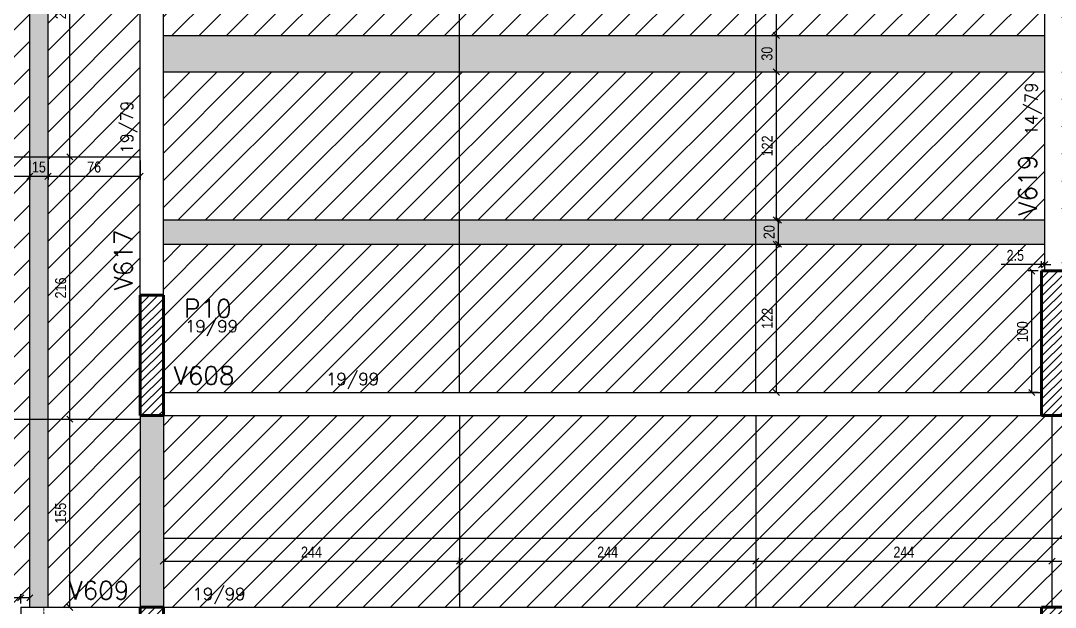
# Model space of a CAD drawing. Extents: x 8513 to 14085, y 7177 to 10799.
# Drawn here: x 9755 to 10607, y 9229 to 9712 of the extents above; entities that cross this region are included whole.
import ezdxf

# ---------------------------------------------------------------- set-up
doc = ezdxf.new("R2010")
doc.units = 0
doc.linetypes.add('FA_Tracejado', pattern=[0.25, 0.15, -0.1])
doc.layers.add('COTA', color=241, linetype='Continuous')
doc.layers.add('Painéis', color=200, linetype='Continuous')
for name, color, linetype, lineweight in [('EST-PILAR', 7, 'Continuous', 9), ('EST-PILAR-CUT', 7, 'Continuous', 60), ('EST-PILAR-TEXT', 7, 'Continuous', 9), ('EST-VIGA', 7, 'Continuous', 30), ('EST-VIGA-TEXT', 7, 'Continuous', 9), ('Hachura', 253, 'Continuous', 9), ('REAPROVEITAMENTO', 7, 'Continuous', 9)]:
    doc.layers.add(name, color=color, linetype=linetype, lineweight=lineweight)
doc.styles.add('COTA TECNICA-50', font='techl___.ttf', dxfattribs={"height": 9})
doc.styles.add('RomanS_IV50', font='romans_IV50.ttf', dxfattribs={"height": 11.25})
doc.styles.add('RomanS_IV50_B', font='', dxfattribs={"height": 18.75})
doc.styles.get('RomanS_IV50_B').set_extended_font_data('RomanS_IV50', bold=True)
doc.dimstyles.new('PAINEL', dxfattribs={"dimtxt": 9, "dimasz": 5, "dimexe": 3, "dimexo": 3, "dimgap": 3, "dimtad": 1, "dimdec": 1, "dimzin": 12, "dimdsep": 46, "dimtxsty": 'COTA TECNICA-50', "dimblk": 'OBLIQUE', "dimcen": 0, "dimclrd": 4, "dimclre": 4, "dimclrt": 1, "dimadec": 1, "dimazin": 3, "dimtfac": 1, "dimtdec": 1, "dimtmove": 0, "dimatfit": 3, "dimldrblk": 'OBLIQUE', "dimfxl": 1, "dimtolj": 1, "dimtzin": 12, "dimarcsym": 0})
pattern_1 = [(45, (9853.6513, 9308.66), (-3.535534, 3.535534), [])]

# ---------------------------------------------------------------- blocks, each defined once
blk = doc.blocks.new('_Oblique')
at = {"color": 0, "linetype": 'ByBlock', "lineweight": -2}
blk.add_line((-0.5, -0.5), (0.5, 0.5), dxfattribs=at)
blk = doc.blocks.new('*D518')
at = {"layer": 'COTA', "color": 4, "lineweight": -2, "transparency": 16777216}
for p, q in [((10593.15, 9506.16), (10585, 9506.16)), ((10588, 9406.16), (10588, 9506.16)), ((10593.15, 9406.16), (10585, 9406.16))]:
    blk.add_line(p, q, dxfattribs=at)
at = {"layer": 'Defpoints', "color": 0, "transparency": 16777216}
for p in [(10588, 9506.16), (10596.15, 9506.16), (10596.15, 9406.16)]:
    blk.add_point(p, dxfattribs=at)
at = {"layer": 'COTA', "color": 4, "lineweight": -2, "transparency": 16777216, "xscale": 5, "yscale": 5, "zscale": 5}
for p, rotation in [((10588, 9506.16), 90), ((10588, 9406.16), 270)]:
    blk.add_blockref('_Oblique', p, dxfattribs=dict(at, rotation=rotation))
at = {"layer": 'COTA', "color": 1, "transparency": 16777216, "insert": (10580.41, 9456.16), "char_height": 9, "attachment_point": 5, "rotation": 90, "style": 'COTA TECNICA-50'}
blk.add_mtext('\\A1;100', dxfattribs=at)
blk = doc.blocks.new('*D519')
at = {"layer": 'COTA', "color": 4, "lineweight": -2, "transparency": 16777216}
for p, q in [((10596.15, 9511.37), (10562.8, 9511.37)), ((10596.15, 9509.16), (10596.15, 9514.37)), ((10598.65, 9511.37), (10596.15, 9511.37)), ((10598.65, 9509.16), (10598.65, 9514.37)), ((10598.65, 9511.37), (10603.65, 9511.37))]:
    blk.add_line(p, q, dxfattribs=at)
at = {"layer": 'Defpoints', "color": 0, "transparency": 16777216}
for p in [(10596.15, 9511.37), (10596.15, 9506.16), (10598.65, 9506.16)]:
    blk.add_point(p, dxfattribs=at)
at = {"layer": 'COTA', "color": 4, "lineweight": -2, "transparency": 16777216, "xscale": 5, "yscale": 5, "zscale": 5}
blk.add_blockref('_Oblique', (10596.15, 9511.37), dxfattribs=at)
at = {"layer": 'COTA', "color": 4, "lineweight": -2, "transparency": 16777216, "xscale": 5, "yscale": 5, "zscale": 5, "rotation": 180}
blk.add_blockref('_Oblique', (10598.65, 9511.37), dxfattribs=at)
at = {"layer": 'COTA', "color": 1, "transparency": 16777216, "insert": (10574.47, 9518.97), "char_height": 9, "attachment_point": 5, "style": 'COTA TECNICA-50'}
blk.add_mtext('\\A1;2.5', dxfattribs=at)
blk = doc.blocks.new('*D539')
at = {"layer": 'COTA', "color": 4, "lineweight": -2, "transparency": 16777216}
for p, q in [((10363.65, 9528.16), (10380.62, 9528.16)), ((10377.62, 9406.16), (10377.62, 9528.16)), ((10363.65, 9406.16), (10380.62, 9406.16))]:
    blk.add_line(p, q, dxfattribs=at)
at = {"layer": 'Defpoints', "color": 0, "transparency": 16777216}
for p in [(10360.65, 9528.16), (10377.62, 9528.16), (10360.65, 9406.16)]:
    blk.add_point(p, dxfattribs=at)
at = {"layer": 'COTA', "color": 4, "lineweight": -2, "transparency": 16777216, "xscale": 5, "yscale": 5, "zscale": 5}
for p, rotation in [((10377.62, 9528.16), 90), ((10377.62, 9406.16), 270)]:
    blk.add_blockref('_Oblique', p, dxfattribs=dict(at, rotation=rotation))
at = {"layer": 'COTA', "color": 1, "transparency": 16777216, "insert": (10370.07, 9467.16), "char_height": 9, "attachment_point": 5, "rotation": 90, "style": 'COTA TECNICA-50'}
blk.add_mtext('\\A1;122', dxfattribs=at)
blk = doc.blocks.new('*D540')
at = {"layer": 'COTA', "color": 4, "lineweight": -2, "transparency": 16777216}
for p, q in [((10363.65, 9548.16), (10382.31, 9548.16)), ((10379.31, 9528.16), (10379.31, 9548.16)), ((10365.34, 9528.16), (10382.31, 9528.16))]:
    blk.add_line(p, q, dxfattribs=at)
at = {"layer": 'Defpoints', "color": 0, "transparency": 16777216}
for p in [(10360.65, 9548.16), (10379.31, 9548.16), (10362.34, 9528.16)]:
    blk.add_point(p, dxfattribs=at)
at = {"layer": 'COTA', "color": 4, "lineweight": -2, "transparency": 16777216, "xscale": 5, "yscale": 5, "zscale": 5}
for p, rotation in [((10379.31, 9548.16), 90), ((10379.31, 9528.16), 270)]:
    blk.add_blockref('_Oblique', p, dxfattribs=dict(at, rotation=rotation))
at = {"layer": 'COTA', "color": 1, "transparency": 16777216, "insert": (10371.71, 9538.16), "char_height": 9, "attachment_point": 5, "rotation": 90, "style": 'COTA TECNICA-50'}
blk.add_mtext('\\A1;20', dxfattribs=at)
blk = doc.blocks.new('*D541')
at = {"layer": 'COTA', "color": 4, "lineweight": -2, "transparency": 16777216}
for p, q in [((10363.65, 9670.16), (10380.62, 9670.16)), ((10377.62, 9548.16), (10377.62, 9670.16)), ((10363.65, 9548.16), (10380.62, 9548.16))]:
    blk.add_line(p, q, dxfattribs=at)
at = {"layer": 'Defpoints', "color": 0, "transparency": 16777216}
for p in [(10360.65, 9670.16), (10377.62, 9670.16), (10360.65, 9548.16)]:
    blk.add_point(p, dxfattribs=at)
at = {"layer": 'COTA', "color": 4, "lineweight": -2, "transparency": 16777216, "xscale": 5, "yscale": 5, "zscale": 5}
for p, rotation in [((10377.62, 9670.16), 90), ((10377.62, 9548.16), 270)]:
    blk.add_blockref('_Oblique', p, dxfattribs=dict(at, rotation=rotation))
at = {"layer": 'COTA', "color": 1, "transparency": 16777216, "insert": (10370.07, 9609.16), "char_height": 9, "attachment_point": 5, "rotation": 90, "style": 'COTA TECNICA-50'}
blk.add_mtext('\\A1;122', dxfattribs=at)
blk = doc.blocks.new('*D542')
at = {"layer": 'COTA', "color": 4, "lineweight": -2, "transparency": 16777216}
for p, q in [((10363.65, 9700.16), (10380.62, 9700.16)), ((10377.62, 9670.16), (10377.62, 9700.16)), ((10363.65, 9670.16), (10380.62, 9670.16))]:
    blk.add_line(p, q, dxfattribs=at)
at = {"layer": 'Defpoints', "color": 0, "transparency": 16777216}
for p in [(10360.65, 9700.16), (10377.62, 9700.16), (10360.65, 9670.16)]:
    blk.add_point(p, dxfattribs=at)
at = {"layer": 'COTA', "color": 4, "lineweight": -2, "transparency": 16777216, "xscale": 5, "yscale": 5, "zscale": 5}
for p, rotation in [((10377.62, 9700.16), 90), ((10377.62, 9670.16), 270)]:
    blk.add_blockref('_Oblique', p, dxfattribs=dict(at, rotation=rotation))
at = {"layer": 'COTA', "color": 1, "transparency": 16777216, "insert": (10369.92, 9685.16), "char_height": 9, "attachment_point": 5, "rotation": 90, "style": 'COTA TECNICA-50'}
blk.add_mtext('\\A1;30', dxfattribs=at)
blk = doc.blocks.new('*D543')
at = {"layer": 'COTA', "color": 4, "lineweight": -2, "transparency": 16777216}
for p, q in [((10365.62, 9822.16), (10380.62, 9822.16)), ((10377.62, 9700.16), (10377.62, 9822.16)), ((10363.65, 9700.16), (10380.62, 9700.16))]:
    blk.add_line(p, q, dxfattribs=at)
at = {"layer": 'Defpoints', "color": 0, "transparency": 16777216}
for p in [(10362.62, 9822.16), (10377.62, 9822.16), (10360.65, 9700.16)]:
    blk.add_point(p, dxfattribs=at)
at = {"layer": 'COTA', "color": 4, "lineweight": -2, "transparency": 16777216, "xscale": 5, "yscale": 5, "zscale": 5}
for p, rotation in [((10377.62, 9822.16), 90), ((10377.62, 9700.16), 270)]:
    blk.add_blockref('_Oblique', p, dxfattribs=dict(at, rotation=rotation))
at = {"layer": 'COTA', "color": 1, "transparency": 16777216, "insert": (10370.07, 9761.16), "char_height": 9, "attachment_point": 5, "rotation": 90, "style": 'COTA TECNICA-50'}
blk.add_mtext('\\A1;122', dxfattribs=at)
blk = doc.blocks.new('*D531')
at = {"layer": 'COTA', "color": 4, "lineweight": -2, "transparency": 16777216}
for p, q in [((10363.65, 9528.16), (10380.62, 9528.16)), ((10377.62, 9406.16), (10377.62, 9528.16)), ((10363.65, 9406.16), (10380.62, 9406.16))]:
    blk.add_line(p, q, dxfattribs=at)
at = {"layer": 'Defpoints', "color": 0, "transparency": 16777216}
for p in [(10360.65, 9528.16), (10377.62, 9528.16), (10360.65, 9406.16)]:
    blk.add_point(p, dxfattribs=at)
at = {"layer": 'COTA', "color": 4, "lineweight": -2, "transparency": 16777216, "xscale": 5, "yscale": 5, "zscale": 5}
for p, rotation in [((10377.62, 9528.16), 90), ((10377.62, 9406.16), 270)]:
    blk.add_blockref('_Oblique', p, dxfattribs=dict(at, rotation=rotation))
at = {"layer": 'COTA', "color": 1, "transparency": 16777216, "insert": (10370.07, 9467.16), "char_height": 9, "attachment_point": 5, "rotation": 90, "style": 'COTA TECNICA-50'}
blk.add_mtext('\\A1;122', dxfattribs=at)
blk = doc.blocks.new('*D532')
at = {"layer": 'COTA', "color": 4, "lineweight": -2, "transparency": 16777216}
for p, q in [((10363.65, 9670.16), (10380.62, 9670.16)), ((10377.62, 9548.16), (10377.62, 9670.16)), ((10363.65, 9548.16), (10380.62, 9548.16))]:
    blk.add_line(p, q, dxfattribs=at)
at = {"layer": 'Defpoints', "color": 0, "transparency": 16777216}
for p in [(10360.65, 9670.16), (10377.62, 9670.16), (10360.65, 9548.16)]:
    blk.add_point(p, dxfattribs=at)
at = {"layer": 'COTA', "color": 4, "lineweight": -2, "transparency": 16777216, "xscale": 5, "yscale": 5, "zscale": 5}
for p, rotation in [((10377.62, 9670.16), 90), ((10377.62, 9548.16), 270)]:
    blk.add_blockref('_Oblique', p, dxfattribs=dict(at, rotation=rotation))
at = {"layer": 'COTA', "color": 1, "transparency": 16777216, "insert": (10370.07, 9609.16), "char_height": 9, "attachment_point": 5, "rotation": 90, "style": 'COTA TECNICA-50'}
blk.add_mtext('\\A1;122', dxfattribs=at)
blk = doc.blocks.new('*D533')
at = {"layer": 'COTA', "color": 4, "lineweight": -2, "transparency": 16777216}
for p, q in [((10363.65, 9700.16), (10380.62, 9700.16)), ((10377.62, 9670.16), (10377.62, 9700.16)), ((10363.65, 9670.16), (10380.62, 9670.16))]:
    blk.add_line(p, q, dxfattribs=at)
at = {"layer": 'Defpoints', "color": 0, "transparency": 16777216}
for p in [(10360.65, 9700.16), (10377.62, 9700.16), (10360.65, 9670.16)]:
    blk.add_point(p, dxfattribs=at)
at = {"layer": 'COTA', "color": 4, "lineweight": -2, "transparency": 16777216, "xscale": 5, "yscale": 5, "zscale": 5}
for p, rotation in [((10377.62, 9700.16), 90), ((10377.62, 9670.16), 270)]:
    blk.add_blockref('_Oblique', p, dxfattribs=dict(at, rotation=rotation))
at = {"layer": 'COTA', "color": 1, "transparency": 16777216, "insert": (10369.92, 9685.16), "char_height": 9, "attachment_point": 5, "rotation": 90, "style": 'COTA TECNICA-50'}
blk.add_mtext('\\A1;30', dxfattribs=at)
blk = doc.blocks.new('*D601')
at = {"layer": 'COTA', "color": 4, "lineweight": -2, "transparency": 16777216}
for p, q in [((9872.65, 9283.16), (9872.65, 9264.07)), ((9872.65, 9267.07), (10116.65, 9267.07)), ((10116.65, 9239.32), (10116.65, 9270.07))]:
    blk.add_line(p, q, dxfattribs=at)
at = {"layer": 'Defpoints', "color": 0, "transparency": 16777216}
for p in [(9872.65, 9286.16), (10116.65, 9267.07), (10116.65, 9236.32)]:
    blk.add_point(p, dxfattribs=at)
at = {"layer": 'COTA', "color": 4, "lineweight": -2, "transparency": 16777216, "xscale": 5, "yscale": 5, "zscale": 5, "rotation": 180}
blk.add_blockref('_Oblique', (9872.65, 9267.07), dxfattribs=at)
at = {"layer": 'COTA', "color": 4, "lineweight": -2, "transparency": 16777216, "xscale": 5, "yscale": 5, "zscale": 5}
blk.add_blockref('_Oblique', (10116.65, 9267.07), dxfattribs=at)
at = {"layer": 'COTA', "color": 1, "transparency": 16777216, "insert": (9994.65, 9274.63), "char_height": 9, "attachment_point": 5, "style": 'COTA TECNICA-50'}
blk.add_mtext('\\A1;244', dxfattribs=at)
blk = doc.blocks.new('*D602')
at = {"layer": 'COTA', "color": 4, "lineweight": -2, "transparency": 16777216}
for p, q in [((10116.65, 9283.16), (10116.65, 9264.07)), ((10360.65, 9283.16), (10360.65, 9264.07)), ((10116.65, 9267.07), (10360.65, 9267.07))]:
    blk.add_line(p, q, dxfattribs=at)
at = {"layer": 'Defpoints', "color": 0, "transparency": 16777216}
for p in [(10116.65, 9286.16), (10360.65, 9286.16), (10360.65, 9267.07)]:
    blk.add_point(p, dxfattribs=at)
at = {"layer": 'COTA', "color": 4, "lineweight": -2, "transparency": 16777216, "xscale": 5, "yscale": 5, "zscale": 5, "rotation": 180}
blk.add_blockref('_Oblique', (10116.65, 9267.07), dxfattribs=at)
at = {"layer": 'COTA', "color": 4, "lineweight": -2, "transparency": 16777216, "xscale": 5, "yscale": 5, "zscale": 5}
blk.add_blockref('_Oblique', (10360.65, 9267.07), dxfattribs=at)
at = {"layer": 'COTA', "color": 1, "transparency": 16777216, "insert": (10238.65, 9274.63), "char_height": 9, "attachment_point": 5, "style": 'COTA TECNICA-50'}
blk.add_mtext('\\A1;244', dxfattribs=at)
blk = doc.blocks.new('*D603')
at = {"layer": 'COTA', "color": 4, "lineweight": -2, "transparency": 16777216}
for p, q in [((10360.65, 9283.16), (10360.65, 9264.07)), ((10604.65, 9283.16), (10604.65, 9264.07)), ((10360.65, 9267.07), (10604.65, 9267.07))]:
    blk.add_line(p, q, dxfattribs=at)
at = {"layer": 'Defpoints', "color": 0, "transparency": 16777216}
for p in [(10360.65, 9286.16), (10604.65, 9286.16), (10604.65, 9267.07)]:
    blk.add_point(p, dxfattribs=at)
at = {"layer": 'COTA', "color": 4, "lineweight": -2, "transparency": 16777216, "xscale": 5, "yscale": 5, "zscale": 5, "rotation": 180}
blk.add_blockref('_Oblique', (10360.65, 9267.07), dxfattribs=at)
at = {"layer": 'COTA', "color": 4, "lineweight": -2, "transparency": 16777216, "xscale": 5, "yscale": 5, "zscale": 5}
blk.add_blockref('_Oblique', (10604.65, 9267.07), dxfattribs=at)
at = {"layer": 'COTA', "color": 1, "transparency": 16777216, "insert": (10482.65, 9274.63), "char_height": 9, "attachment_point": 5, "style": 'COTA TECNICA-50'}
blk.add_mtext('\\A1;244', dxfattribs=at)
blk = doc.blocks.new('*D604')
at = {"layer": 'COTA', "color": 4, "lineweight": -2, "transparency": 16777216}
for p, q in [((10604.65, 9283.16), (10604.65, 9264.07)), ((10848.65, 9283.16), (10848.65, 9264.07)), ((10604.65, 9267.07), (10848.65, 9267.07))]:
    blk.add_line(p, q, dxfattribs=at)
at = {"layer": 'Defpoints', "color": 0, "transparency": 16777216}
for p in [(10604.65, 9286.16), (10848.65, 9286.16), (10848.65, 9267.07)]:
    blk.add_point(p, dxfattribs=at)
at = {"layer": 'COTA', "color": 4, "lineweight": -2, "transparency": 16777216, "xscale": 5, "yscale": 5, "zscale": 5, "rotation": 180}
blk.add_blockref('_Oblique', (10604.65, 9267.07), dxfattribs=at)
at = {"layer": 'COTA', "color": 4, "lineweight": -2, "transparency": 16777216, "xscale": 5, "yscale": 5, "zscale": 5}
blk.add_blockref('_Oblique', (10848.65, 9267.07), dxfattribs=at)
at = {"layer": 'COTA', "color": 1, "transparency": 16777216, "insert": (10726.65, 9274.63), "char_height": 9, "attachment_point": 5, "style": 'COTA TECNICA-50'}
blk.add_mtext('\\A1;244', dxfattribs=at)
blk = doc.blocks.new('*D622')
at = {"layer": 'COTA', "color": 4, "lineweight": -2, "transparency": 16777216}
for p, q in [((9780.65, 9384.16), (9798.67, 9384.16)), ((9795.67, 9229.16), (9795.67, 9384.16)), ((9780.65, 9229.16), (9798.67, 9229.16))]:
    blk.add_line(p, q, dxfattribs=at)
at = {"layer": 'Defpoints', "color": 0, "transparency": 16777216}
for p in [(9777.65, 9384.16), (9795.67, 9384.16), (9777.65, 9229.16)]:
    blk.add_point(p, dxfattribs=at)
at = {"layer": 'COTA', "color": 4, "lineweight": -2, "transparency": 16777216, "xscale": 5, "yscale": 5, "zscale": 5}
for p, rotation in [((9795.67, 9384.16), 90), ((9795.67, 9229.16), 270)]:
    blk.add_blockref('_Oblique', p, dxfattribs=dict(at, rotation=rotation))
at = {"layer": 'COTA', "color": 1, "transparency": 16777216, "insert": (9788.08, 9306.66), "char_height": 9, "attachment_point": 5, "rotation": 90, "style": 'COTA TECNICA-50'}
blk.add_mtext('\\A1;155', dxfattribs=at)
blk = doc.blocks.new('*D623')
at = {"layer": 'COTA', "color": 4, "lineweight": -2, "transparency": 16777216}
for p, q in [((9795.67, 9384.16), (9795.67, 9600.16)), ((9780.65, 9384.16), (9798.67, 9384.16))]:
    blk.add_line(p, q, dxfattribs=at)
at = {"layer": 'Defpoints', "color": 0, "transparency": 16777216}
for p in [(9795.67, 9600.16), (9795.67, 9600.16), (9777.65, 9384.16)]:
    blk.add_point(p, dxfattribs=at)
at = {"layer": 'COTA', "color": 4, "lineweight": -2, "transparency": 16777216, "xscale": 5, "yscale": 5, "zscale": 5}
for p, rotation in [((9795.67, 9600.16), 90), ((9795.67, 9384.16), 270)]:
    blk.add_blockref('_Oblique', p, dxfattribs=dict(at, rotation=rotation))
at = {"layer": 'COTA', "color": 1, "transparency": 16777216, "insert": (9788.08, 9492.16), "char_height": 9, "attachment_point": 5, "rotation": 90, "style": 'COTA TECNICA-50'}
blk.add_mtext('\\A1;216', dxfattribs=at)
blk = doc.blocks.new('*D624')
at = {"layer": 'COTA', "color": 4, "lineweight": -2, "transparency": 16777216}
blk.add_line((9795.67, 9600.16), (9795.67, 9844.16), dxfattribs=at)
at = {"layer": 'Defpoints', "color": 0, "transparency": 16777216}
for p in [(9795.67, 9844.16), (9795.67, 9844.16), (9795.67, 9600.16)]:
    blk.add_point(p, dxfattribs=at)
at = {"layer": 'COTA', "color": 4, "lineweight": -2, "transparency": 16777216, "xscale": 5, "yscale": 5, "zscale": 5}
for p, rotation in [((9795.67, 9844.16), 90), ((9795.67, 9600.16), 270)]:
    blk.add_blockref('_Oblique', p, dxfattribs=dict(at, rotation=rotation))
at = {"layer": 'COTA', "color": 1, "transparency": 16777216, "insert": (9788.11, 9722.16), "char_height": 9, "attachment_point": 5, "rotation": 90, "style": 'COTA TECNICA-50'}
blk.add_mtext('\\A1;244', dxfattribs=at)
blk = doc.blocks.new('*D626')
at = {"layer": 'COTA', "color": 4, "lineweight": -2, "transparency": 16777216}
for p, q in [((9676.65, 9597.16), (9676.65, 9581.12)), ((9762.65, 9597.16), (9762.65, 9581.12)), ((9676.65, 9584.12), (9762.65, 9584.12))]:
    blk.add_line(p, q, dxfattribs=at)
at = {"layer": 'Defpoints', "color": 0, "transparency": 16777216}
for p in [(9676.65, 9600.16), (9762.65, 9600.16), (9762.65, 9584.12)]:
    blk.add_point(p, dxfattribs=at)
at = {"layer": 'COTA', "color": 4, "lineweight": -2, "transparency": 16777216, "xscale": 5, "yscale": 5, "zscale": 5, "rotation": 180}
blk.add_blockref('_Oblique', (9676.65, 9584.12), dxfattribs=at)
at = {"layer": 'COTA', "color": 4, "lineweight": -2, "transparency": 16777216, "xscale": 5, "yscale": 5, "zscale": 5}
blk.add_blockref('_Oblique', (9762.65, 9584.12), dxfattribs=at)
at = {"layer": 'COTA', "color": 1, "transparency": 16777216, "insert": (9719.65, 9591.73), "char_height": 9, "attachment_point": 5, "style": 'COTA TECNICA-50'}
blk.add_mtext('\\A1;86', dxfattribs=at)
blk = doc.blocks.new('*D627')
at = {"layer": 'COTA', "color": 4, "lineweight": -2, "transparency": 16777216}
for p, q in [((9762.65, 9597.16), (9762.65, 9581.12)), ((9777.65, 9597.16), (9777.65, 9581.12)), ((9762.65, 9584.12), (9777.65, 9584.12))]:
    blk.add_line(p, q, dxfattribs=at)
at = {"layer": 'Defpoints', "color": 0, "transparency": 16777216}
for p in [(9762.65, 9600.16), (9777.65, 9600.16), (9777.65, 9584.12)]:
    blk.add_point(p, dxfattribs=at)
at = {"layer": 'COTA', "color": 4, "lineweight": -2, "transparency": 16777216, "xscale": 5, "yscale": 5, "zscale": 5, "rotation": 180}
blk.add_blockref('_Oblique', (9762.65, 9584.12), dxfattribs=at)
at = {"layer": 'COTA', "color": 4, "lineweight": -2, "transparency": 16777216, "xscale": 5, "yscale": 5, "zscale": 5}
blk.add_blockref('_Oblique', (9777.65, 9584.12), dxfattribs=at)
at = {"layer": 'COTA', "color": 1, "transparency": 16777216, "insert": (9770.15, 9591.72), "char_height": 9, "attachment_point": 5, "style": 'COTA TECNICA-50'}
blk.add_mtext('\\A1;15', dxfattribs=at)
blk = doc.blocks.new('*D628')
at = {"layer": 'COTA', "color": 4, "lineweight": -2, "transparency": 16777216}
for p, q in [((9777.65, 9597.16), (9777.65, 9581.12)), ((9853.65, 9597.16), (9853.65, 9581.12)), ((9777.65, 9584.12), (9853.65, 9584.12))]:
    blk.add_line(p, q, dxfattribs=at)
at = {"layer": 'Defpoints', "color": 0, "transparency": 16777216}
for p in [(9777.65, 9600.16), (9853.65, 9600.16), (9853.65, 9584.12)]:
    blk.add_point(p, dxfattribs=at)
at = {"layer": 'COTA', "color": 4, "lineweight": -2, "transparency": 16777216, "xscale": 5, "yscale": 5, "zscale": 5, "rotation": 180}
blk.add_blockref('_Oblique', (9777.65, 9584.12), dxfattribs=at)
at = {"layer": 'COTA', "color": 4, "lineweight": -2, "transparency": 16777216, "xscale": 5, "yscale": 5, "zscale": 5}
blk.add_blockref('_Oblique', (9853.65, 9584.12), dxfattribs=at)
at = {"layer": 'COTA', "color": 1, "transparency": 16777216, "insert": (9815.65, 9591.71), "char_height": 9, "attachment_point": 5, "style": 'COTA TECNICA-50'}
blk.add_mtext('\\A1;76', dxfattribs=at)
blk = doc.blocks.new('*D631')
at = {"layer": 'COTA', "color": 4, "lineweight": -2, "transparency": 16777216}
for p, q in [((9755.15, 9232.16), (9755.15, 9239.92)), ((9762.65, 9232.16), (9762.65, 9239.92)), ((9755.15, 9236.92), (9726.91, 9236.92)), ((9762.65, 9236.92), (9755.15, 9236.92))]:
    blk.add_line(p, q, dxfattribs=at)
at = {"layer": 'Defpoints', "color": 0, "transparency": 16777216}
for p in [(9755.15, 9236.92), (9755.15, 9229.16), (9762.65, 9229.16)]:
    blk.add_point(p, dxfattribs=at)
at = {"layer": 'COTA', "color": 4, "lineweight": -2, "transparency": 16777216, "xscale": 5, "yscale": 5, "zscale": 5, "rotation": 180}
blk.add_blockref('_Oblique', (9755.15, 9236.92), dxfattribs=at)
at = {"layer": 'COTA', "color": 4, "lineweight": -2, "transparency": 16777216, "xscale": 5, "yscale": 5, "zscale": 5}
blk.add_blockref('_Oblique', (9762.65, 9236.92), dxfattribs=at)
at = {"layer": 'COTA', "color": 1, "transparency": 16777216, "insert": (9738.53, 9244.52), "char_height": 9, "attachment_point": 5, "style": 'COTA TECNICA-50'}
blk.add_mtext('\\A1;7.5', dxfattribs=at)

msp = doc.modelspace()

# ---------------------------------------------------------------- hatches: boundary and pattern name
at = {"layer": 'EST-PILAR'}
h = msp.add_hatch(dxfattribs=at)
h.set_pattern_fill('FP_1', color=5, style=0, pattern_type=2)
h.set_pattern_definition(pattern_1)
h.paths.add_polyline_path([(10615.15, 9387.16), (10615.15, 9506.16), (10596.15, 9506.16), (10596.15, 9387.16)], flags=0)
h = msp.add_hatch(dxfattribs=at)
h.set_pattern_fill('FP_1', color=5, style=0, pattern_type=2)
h.set_pattern_definition(pattern_1)
h.paths.add_polyline_path([(9872.65, 9387.16), (9872.65, 9486.16), (9853.65, 9486.16), (9853.65, 9387.16)], flags=0)
h = msp.add_hatch(dxfattribs=at)
h.set_pattern_fill('FP_1', color=5, style=0, pattern_type=2)
h.set_pattern_definition(pattern_1)
h.paths.add_polyline_path([(9872.65, 9130.16), (9872.65, 9229.16), (9853.65, 9229.16), (9853.65, 9130.16)], flags=0)
h = msp.add_hatch(dxfattribs=at)
h.set_pattern_fill('FP_1', color=5, style=0, pattern_type=2)
h.set_pattern_definition(pattern_1)
h.paths.add_polyline_path([(10615.15, 9120.16), (10615.15, 9229.16), (10596.15, 9229.16), (10596.15, 9120.16)], flags=0)
at = {"layer": 'Hachura'}
h = msp.add_hatch(color=256, dxfattribs=at)
h.dxf.hatch_style = 1
h.paths.add_polyline_path([(9777.65, 10088.16), (9762.65, 10088.16), (9762.65, 9844.16), (9777.65, 9844.16)])
h.paths.add_polyline_path([(9762.65, 9600.16), (9777.65, 9600.16), (9777.65, 9844.16), (9762.65, 9844.16)])
h.paths.add_polyline_path([(9777.65, 9600.16), (9762.65, 9600.16), (9762.65, 9384.16), (9777.65, 9384.16)])
h.paths.add_polyline_path([(9762.65, 9229.16), (9777.65, 9229.16), (9777.65, 9384.16), (9762.65, 9384.16)])
h = msp.add_hatch(color=256, dxfattribs=at)
h.dxf.hatch_style = 1
h.paths.add_polyline_path([(10116.65, 9882.66), (10116.65, 9912.66), (9872.65, 9912.66), (9872.65, 9882.66)])
h.paths.add_polyline_path([(10360.65, 9882.66), (10360.65, 9912.66), (10116.65, 9912.66), (10116.65, 9882.66)])
h.paths.add_polyline_path([(10360.65, 9912.66), (10360.65, 9882.66), (10598.65, 9882.66), (10598.65, 9912.66)])
h.paths.add_polyline_path([(10360.65, 9700.16), (10360.65, 9670.16), (10598.65, 9670.16), (10598.65, 9700.16)])
h.paths.add_polyline_path([(10116.65, 9700.16), (10116.65, 9670.16), (10360.65, 9670.16), (10360.65, 9700.16)])
h.paths.add_polyline_path([(10116.65, 9670.16), (10116.65, 9700.16), (9872.65, 9700.16), (9872.65, 9670.16)])
h.paths.add_polyline_path([(10116.65, 9528.16), (10116.65, 9548.16), (9872.65, 9548.16), (9872.65, 9528.16)])
h.paths.add_polyline_path([(10360.65, 9528.16), (10360.65, 9548.16), (10116.65, 9548.16), (10116.65, 9528.16)])
h.paths.add_polyline_path([(10598.65, 9528.16), (10598.65, 9548.16), (10360.65, 9548.16), (10360.65, 9528.16)])
h = msp.add_hatch(color=256, dxfattribs=at)
h.dxf.hatch_style = 1
h.paths.add_polyline_path([(9853.65, 9229.16), (9872.65, 9229.16), (9872.65, 9387.16), (9853.65, 9387.16)])
at = {"layer": 'REAPROVEITAMENTO'}
h = msp.add_hatch(dxfattribs=at)
h.set_pattern_fill('ANSI31', color=251, scale=5, style=0)
h.paths.add_polyline_path([(9853.65, 10034.66), (9853.65, 10088.16), (9777.65, 10088.16), (9777.65, 9844.16), (9853.65, 9844.16)])
h.paths.add_polyline_path([(9676.65, 9844.16), (9762.65, 9844.16), (9762.65, 10088.16), (9676.65, 10088.16), (9676.65, 10083.16)])
h.paths.add_polyline_path([(9676.65, 9600.16), (9762.65, 9600.16), (9762.65, 9844.16), (9676.65, 9844.16)])
h.paths.add_polyline_path([(9777.65, 9600.16), (9853.65, 9600.16), (9853.65, 9844.16), (9777.65, 9844.16)])
h.paths.add_polyline_path([(9853.65, 9486.16), (9853.65, 9600.16), (9777.65, 9600.16), (9777.65, 9384.16), (9853.65, 9384.16), (9853.65, 9387.16)])
h.paths.add_polyline_path([(9762.65, 9600.16), (9676.65, 9600.16), (9676.65, 9403.16), (9676.65, 9384.16), (9762.65, 9384.16)])
h.paths.add_polyline_path([(9853.65, 9384.16), (9777.65, 9384.16), (9777.65, 9229.16), (9853.65, 9229.16)])
h.paths.add_polyline_path([(9762.65, 9384.16), (9676.65, 9384.16), (9676.65, 9140.16), (9755.15, 9140.16), (9755.15, 9210.16), (9755.15, 9229.16), (9762.65, 9229.16)])
h.paths.add_polyline_path([(9656.65, 9384.16), (9607.65, 9384.16), (9534.65, 9384.16), (9534.65, 9140.16), (9656.65, 9140.16)])
h.paths.add_polyline_path([(9534.65, 9384.16), (9450.34, 9384.16), (9456.87, 9231.75), (9534.65, 9235.09)])
h.paths.add_polyline_path([(9456.87, 9231.75), (9459.83, 9162.82), (9460.8, 9140.16), (9534.65, 9140.16), (9534.65, 9235.09)])
h = msp.add_hatch(dxfattribs=at)
h.set_pattern_fill('ANSI31', color=251, scale=5, style=0)
h.paths.add_polyline_path([(9872.65, 9528.16), (9872.65, 9486.16), (9872.65, 9406.16), (10116.65, 9406.16), (10116.65, 9528.16)])
h.paths.add_polyline_path([(10116.65, 9528.16), (10116.65, 9406.16), (10360.65, 9406.16), (10360.65, 9528.16)])
h.paths.add_polyline_path([(10360.65, 9528.16), (10360.65, 9406.16), (10596.15, 9406.16), (10596.15, 9506.16), (10598.65, 9506.16), (10598.65, 9528.16)])
h.paths.add_polyline_path([(10360.65, 9548.16), (10598.65, 9548.16), (10598.65, 9670.16), (10360.65, 9670.16)])
h.paths.add_polyline_path([(10116.65, 9670.16), (10116.65, 9548.16), (10360.65, 9548.16), (10360.65, 9670.16)])
h.paths.add_polyline_path([(9872.65, 9670.16), (9872.65, 9548.16), (10116.65, 9548.16), (10116.65, 9670.16)])
h.paths.add_polyline_path([(10116.65, 9700.16), (10116.65, 9822.16), (9872.65, 9822.16), (9872.65, 9700.16)])
h.paths.add_polyline_path([(10360.65, 9700.16), (10360.65, 9822.16), (10116.65, 9822.16), (10116.65, 9700.16)])
h.paths.add_polyline_path([(10598.65, 9700.16), (10598.65, 9822.16), (10360.65, 9822.16), (10360.65, 9700.16)])
h.paths.add_polyline_path([(10598.65, 9822.16), (10598.65, 9882.66), (10360.65, 9882.66), (10360.65, 9822.16)])
h.paths.add_polyline_path([(10360.65, 9822.16), (10360.65, 9882.66), (10116.65, 9882.66), (10116.65, 9822.16)])
h.paths.add_polyline_path([(10116.65, 9822.16), (10116.65, 9882.66), (9872.65, 9882.66), (9872.65, 9822.16)])
h.paths.add_polyline_path([(10116.65, 9912.66), (10116.65, 10034.66), (9882.65, 10034.66), (9872.65, 10034.66), (9872.65, 9912.66)])
h.paths.add_polyline_path([(10116.65, 10034.66), (10116.65, 9912.66), (10360.65, 9912.66), (10360.65, 10034.66)])
h.paths.add_polyline_path([(10598.65, 9912.66), (10598.65, 10034.66), (10581.15, 10034.66), (10360.65, 10034.66), (10360.65, 9912.66)])
h.paths.add_polyline_path([(10612.65, 9912.66), (10850.65, 9912.66), (10850.65, 10034.66), (10630.15, 10034.66), (10612.65, 10034.66)])
h.paths.add_polyline_path([(10850.65, 10034.66), (10850.65, 9912.66), (11094.65, 9912.66), (11094.65, 10034.66)])
h.paths.add_polyline_path([(11338.65, 9912.66), (11338.65, 10034.66), (11321.15, 10034.66), (11094.65, 10034.66), (11094.65, 9912.66)])
h.paths.add_polyline_path([(11094.65, 9882.66), (11094.65, 9822.16), (11338.65, 9822.16), (11338.65, 9882.66)])
h.paths.add_polyline_path([(10850.65, 9882.66), (10850.65, 9822.16), (11094.65, 9822.16), (11094.65, 9882.66)])
h.paths.add_polyline_path([(10850.65, 9822.16), (10850.65, 9882.66), (10612.65, 9882.66), (10612.65, 9822.16)])
h.paths.add_polyline_path([(10612.65, 9822.16), (10612.65, 9700.16), (10850.65, 9700.16), (10850.65, 9822.16)])
h.paths.add_polyline_path([(11094.65, 9700.16), (11094.65, 9822.16), (10850.65, 9822.16), (10850.65, 9700.16)])
h.paths.add_polyline_path([(11094.65, 9822.16), (11094.65, 9700.16), (11338.65, 9700.16), (11338.65, 9822.16)])
h.paths.add_polyline_path([(11094.65, 9670.16), (11094.65, 9548.16), (11338.65, 9548.16), (11338.65, 9670.16)])
h.paths.add_polyline_path([(11094.65, 9670.16), (10850.65, 9670.16), (10850.65, 9548.16), (11094.65, 9548.16)])
h.paths.add_polyline_path([(10850.65, 9548.16), (10850.65, 9670.16), (10612.65, 9670.16), (10612.65, 9548.16)])
h.paths.add_polyline_path([(10612.65, 9528.16), (10612.65, 9506.16), (10615.15, 9506.16), (10615.15, 9406.16), (10850.65, 9406.16), (10850.65, 9528.16)])
h.paths.add_polyline_path([(10850.65, 9406.16), (11094.65, 9406.16), (11094.65, 9528.16), (10850.65, 9528.16)])
h.paths.add_polyline_path([(11336.15, 9406.16), (11336.15, 9506.16), (11338.65, 9506.16), (11338.65, 9528.16), (11094.65, 9528.16), (11094.65, 9406.16)])
h = msp.add_hatch(dxfattribs=at)
h.set_pattern_fill('ANSI31', color=251, scale=5, style=0)
h.paths.add_polyline_path([(12276.15, 9286.16), (12276.15, 9387.16), (12068.65, 9387.16), (12068.65, 9286.16)])
h.paths.add_polyline_path([(12068.65, 9286.16), (12068.65, 9387.16), (11824.65, 9387.16), (11824.65, 9286.16)])
h.paths.add_polyline_path([(11580.65, 9387.16), (11580.65, 9286.16), (11824.65, 9286.16), (11824.65, 9387.16)])
h.paths.add_polyline_path([(11580.65, 9387.16), (11355.15, 9387.16), (11336.65, 9387.16), (11336.65, 9286.16), (11580.65, 9286.16)])
h.paths.add_polyline_path([(11336.65, 9286.16), (11336.65, 9387.16), (11336.15, 9387.16), (11092.65, 9387.16), (11092.65, 9286.16)])
h.paths.add_polyline_path([(11092.65, 9286.16), (11092.65, 9387.16), (10848.65, 9387.16), (10848.65, 9286.16)])
h.paths.add_polyline_path([(10848.65, 9286.16), (10848.65, 9387.16), (10615.15, 9387.16), (10604.65, 9387.16), (10604.65, 9286.16)])
h.paths.add_polyline_path([(10604.65, 9286.16), (10604.65, 9387.16), (10596.15, 9387.16), (10360.65, 9387.16), (10360.65, 9286.16)])
h.paths.add_polyline_path([(10360.65, 9286.16), (10360.65, 9387.16), (10116.65, 9387.16), (10116.65, 9286.16)])
h.paths.add_polyline_path([(9872.65, 9387.16), (9872.65, 9286.16), (10116.65, 9286.16), (10116.65, 9387.16)])
h.paths.add_polyline_path([(9872.65, 9286.16), (9872.65, 9229.16), (10116.65, 9229.16), (10116.65, 9286.16)])
h.paths.add_polyline_path([(10116.65, 9286.16), (10116.65, 9229.16), (10360.65, 9229.16), (10360.65, 9286.16)])
h.paths.add_polyline_path([(10596.15, 9229.16), (10604.65, 9229.16), (10604.65, 9286.16), (10360.65, 9286.16), (10360.65, 9229.16)])
h.paths.add_polyline_path([(10848.65, 9229.16), (10848.65, 9286.16), (10604.65, 9286.16), (10604.65, 9229.16), (10615.15, 9229.16)])
h.paths.add_polyline_path([(11092.65, 9229.16), (11092.65, 9286.16), (10848.65, 9286.16), (10848.65, 9229.16)])
h.paths.add_polyline_path([(11291.15, 9229.16), (11336.65, 9229.16), (11336.65, 9286.16), (11092.65, 9286.16), (11092.65, 9229.16)])
h.paths.add_polyline_path([(11336.65, 9286.16), (11336.65, 9229.16), (11400.15, 9229.16), (11580.65, 9229.16), (11580.65, 9286.16)])
h.paths.add_polyline_path([(11824.65, 9229.16), (11824.65, 9286.16), (11580.65, 9286.16), (11580.65, 9229.16)])
h.paths.add_polyline_path([(12033.65, 9229.16), (12068.65, 9229.16), (12068.65, 9286.16), (11824.65, 9286.16), (11824.65, 9229.16)])
h.paths.add_polyline_path([(12276.15, 9229.16), (12276.15, 9286.16), (12068.65, 9286.16), (12068.65, 9229.16), (12137.65, 9229.16)])

# ---------------------------------------------------------------- linework, layer by layer
at = {"layer": 'EST-PILAR-CUT', "color": 5}
for p, q in [((10596.15, 9387.16), (10596.15, 9506.16)), ((10596.15, 9506.16), (10615.15, 9506.16)), ((9853.65, 9387.16), (9853.65, 9486.16)), ((9853.65, 9486.16), (9872.65, 9486.16)), ((9872.65, 9486.16), (9872.65, 9387.16)), ((9872.65, 9387.16), (9853.65, 9387.16)), ((10615.15, 9387.16), (10596.15, 9387.16)), ((9853.65, 9130.16), (9853.65, 9229.16)), ((9853.65, 9229.16), (9872.65, 9229.16)), ((9872.65, 9229.16), (9872.65, 9130.16)), ((10596.15, 9120.16), (10596.15, 9229.16)), ((10596.15, 9229.16), (10615.15, 9229.16))]:
    msp.add_line(p, q, dxfattribs=at)
at = {"layer": 'EST-VIGA', "color": 3}
for p, q in [((9853.65, 9486.16), (9853.65, 10034.66)), ((9872.65, 9486.16), (9872.65, 10034.66)), ((10598.65, 9506.16), (10598.65, 10034.66)), ((9872.65, 9406.16), (10596.15, 9406.16)), ((9872.65, 9387.16), (10596.15, 9387.16)), ((9755.15, 9229.16), (9755.15, 9210.16)), ((9755.15, 9229.16), (9853.65, 9229.16)), ((9872.65, 9229.16), (10596.15, 9229.16))]:
    msp.add_line(p, q, dxfattribs=at)
at = {"layer": 'EST-VIGA', "color": 3, "linetype": 'FA_Tracejado', "lineweight": 20}
msp.add_line((9774.15, 9210.16), (9774.15, 9229.16), dxfattribs=at)
at = {"layer": 'Painéis', "ltscale": 70}
for p, q in [((9762.65, 9229.16), (9762.65, 10088.16)), ((9777.65, 9229.16), (9777.65, 10088.16)), ((10116.65, 9406.16), (10116.65, 10034.66)), ((10360.65, 9406.16), (10360.65, 10034.66)), ((9872.65, 9700.16), (10598.65, 9700.16)), ((9872.65, 9670.16), (10598.65, 9670.16)), ((9676.65, 9600.16), (9853.65, 9600.16)), ((9872.65, 9548.16), (10598.65, 9548.16)), ((9872.65, 9528.16), (10598.65, 9528.16)), ((9676.65, 9384.16), (9853.65, 9384.16)), ((9853.65, 9387.16), (9853.65, 9229.16)), ((9872.65, 9387.16), (9872.65, 9229.16)), ((10116.65, 9387.16), (10116.65, 9229.16)), ((10360.65, 9387.16), (10360.65, 9229.16)), ((10604.65, 9387.16), (10604.65, 9229.16)), ((9872.65, 9286.16), (12276.15, 9286.16))]:
    msp.add_line(p, q, dxfattribs=at)

# ---------------------------------------------------------------- texts
at = {"layer": 'EST-PILAR-TEXT', "lineweight": 50, "insert": (9889.71, 9482.81), "char_height": 15, "width": 54.9156, "attachment_point": 1, "style": 'RomanS_IV50_B'}
msp.add_mtext('P10', dxfattribs=at)
msp.add_mtext('P10', dxfattribs=at)
at = {"layer": 'EST-PILAR-TEXT', "lineweight": 30, "insert": (9890.46, 9465.67), "char_height": 10, "width": 58.924, "attachment_point": 1, "style": 'RomanS_IV50'}
msp.add_mtext('19/99', dxfattribs=at)
msp.add_mtext('19/99', dxfattribs=at)
at = {"layer": 'EST-VIGA-TEXT', "lineweight": 30, "char_height": 10, "width": 58.924, "attachment_point": 1, "rotation": 90, "style": 'RomanS_IV50'}
for s, insert in [('14/79', (10582.65, 9617.77)), ('19/79', (9837.65, 9602.68))]:
    msp.add_mtext(s, dxfattribs=dict(at, insert=insert))
at = {"layer": 'EST-VIGA-TEXT', "lineweight": 50, "char_height": 15, "width": 70.1477, "attachment_point": 1, "rotation": 90, "style": 'RomanS_IV50_B'}
for s, insert in [('V619', (10577.2, 9551.76)), ('V617', (9832.2, 9490.22))]:
    msp.add_mtext(s, dxfattribs=dict(at, insert=insert))
at = {"layer": 'EST-VIGA-TEXT', "lineweight": 50, "char_height": 15, "width": 70.1477, "attachment_point": 1, "style": 'RomanS_IV50_B'}
for s, insert in [('V608', (9881.21, 9427.61)), ('V609', (9794.58, 9250.61))]:
    msp.add_mtext(s, dxfattribs=dict(at, insert=insert))
at = {"layer": 'EST-VIGA-TEXT', "lineweight": 30, "char_height": 10, "width": 58.924, "attachment_point": 1, "style": 'RomanS_IV50'}
for insert in [(10006.67, 9422.16), (9896.67, 9245.16)]:
    msp.add_mtext('19/99', dxfattribs=dict(at, insert=insert))

# ---------------------------------------------------------------- dimensions: what is measured, and where the dimension line sits
at = {"layer": 'COTA'}
for base, p1, p2, picture, middle in [((9795.67, 9844.16), (9795.67, 9600.16), (9795.67, 9844.16), '*D624', (9788.11, 9722.16)), ((10377.62, 9822.16), (10360.65, 9700.16), (10362.62, 9822.16), '*D543', (10370.07, 9761.16)), ((10377.62, 9700.16), (10360.65, 9670.16), (10360.65, 9700.16), '*D542', (10369.92, 9685.16)), ((10377.62, 9700.16), (10360.65, 9670.16), (10360.65, 9700.16), '*D533', (10369.92, 9685.16)), ((10377.62, 9670.16), (10360.65, 9548.16), (10360.65, 9670.16), '*D541', (10370.07, 9609.16)), ((10377.62, 9670.16), (10360.65, 9548.16), (10360.65, 9670.16), '*D532', (10370.07, 9609.16)), ((9795.67, 9600.16), (9777.65, 9384.16), (9795.67, 9600.16), '*D623', (9788.08, 9492.16)), ((10379.31, 9548.16), (10362.34, 9528.16), (10360.65, 9548.16), '*D540', (10371.71, 9538.16))]:
    dim = msp.add_linear_dim(base=base, p1=p1, p2=p2, angle=90, dimstyle='PAINEL', override={"dimtmove": 1}, dxfattribs=at)
    dim.commit()
    dim.dimension.update_dxf_attribs({"geometry": picture, "text_midpoint": middle})
for base, p1, p2, picture, middle in [((9762.65, 9584.12), (9676.65, 9600.16), (9762.65, 9600.16), '*D626', (9719.65, 9591.73)), ((10596.15, 9511.37), (10598.65, 9506.16), (10596.15, 9506.16), '*D519', (10574.47, 9518.97)), ((10116.65, 9267.07), (9872.65, 9286.16), (10116.65, 9236.32), '*D601', (9994.65, 9274.63)), ((9755.15, 9236.92), (9762.65, 9229.16), (9755.15, 9229.16), '*D631', (9738.53, 9244.52))]:
    dim = msp.add_linear_dim(base=base, p1=p1, p2=p2, dimstyle='PAINEL', dxfattribs=at)
    dim.commit()
    dim.dimension.update_dxf_attribs({"geometry": picture, "text_midpoint": middle})
for base, p1, p2, picture, middle in [((9777.65, 9584.12), (9762.65, 9600.16), (9777.65, 9600.16), '*D627', (9770.15, 9591.72)), ((9853.65, 9584.12), (9777.65, 9600.16), (9853.65, 9600.16), '*D628', (9815.65, 9591.71)), ((10360.65, 9267.07), (10116.65, 9286.16), (10360.65, 9286.16), '*D602', (10238.65, 9274.63)), ((10604.65, 9267.07), (10360.65, 9286.16), (10604.65, 9286.16), '*D603', (10482.65, 9274.63)), ((10848.65, 9267.07), (10604.65, 9286.16), (10848.65, 9286.16), '*D604', (10726.65, 9274.63))]:
    dim = msp.add_linear_dim(base=base, p1=p1, p2=p2, dimstyle='PAINEL', override={"dimtmove": 1}, dxfattribs=at)
    dim.commit()
    dim.dimension.update_dxf_attribs({"geometry": picture, "text_midpoint": middle})
for base, p1, p2, picture, middle in [((10377.62, 9528.16), (10360.65, 9406.16), (10360.65, 9528.16), '*D539', (10370.07, 9467.16)), ((10377.62, 9528.16), (10360.65, 9406.16), (10360.65, 9528.16), '*D531', (10370.07, 9467.16)), ((10588, 9506.16), (10596.15, 9406.16), (10596.15, 9506.16), '*D518', (10580.41, 9456.16)), ((9795.67, 9384.16), (9777.65, 9229.16), (9777.65, 9384.16), '*D622', (9788.08, 9306.66))]:
    dim = msp.add_linear_dim(base=base, p1=p1, p2=p2, angle=90, dimstyle='PAINEL', dxfattribs=at)
    dim.commit()
    dim.dimension.update_dxf_attribs({"geometry": picture, "text_midpoint": middle})

doc.saveas('drawing.dxf')
